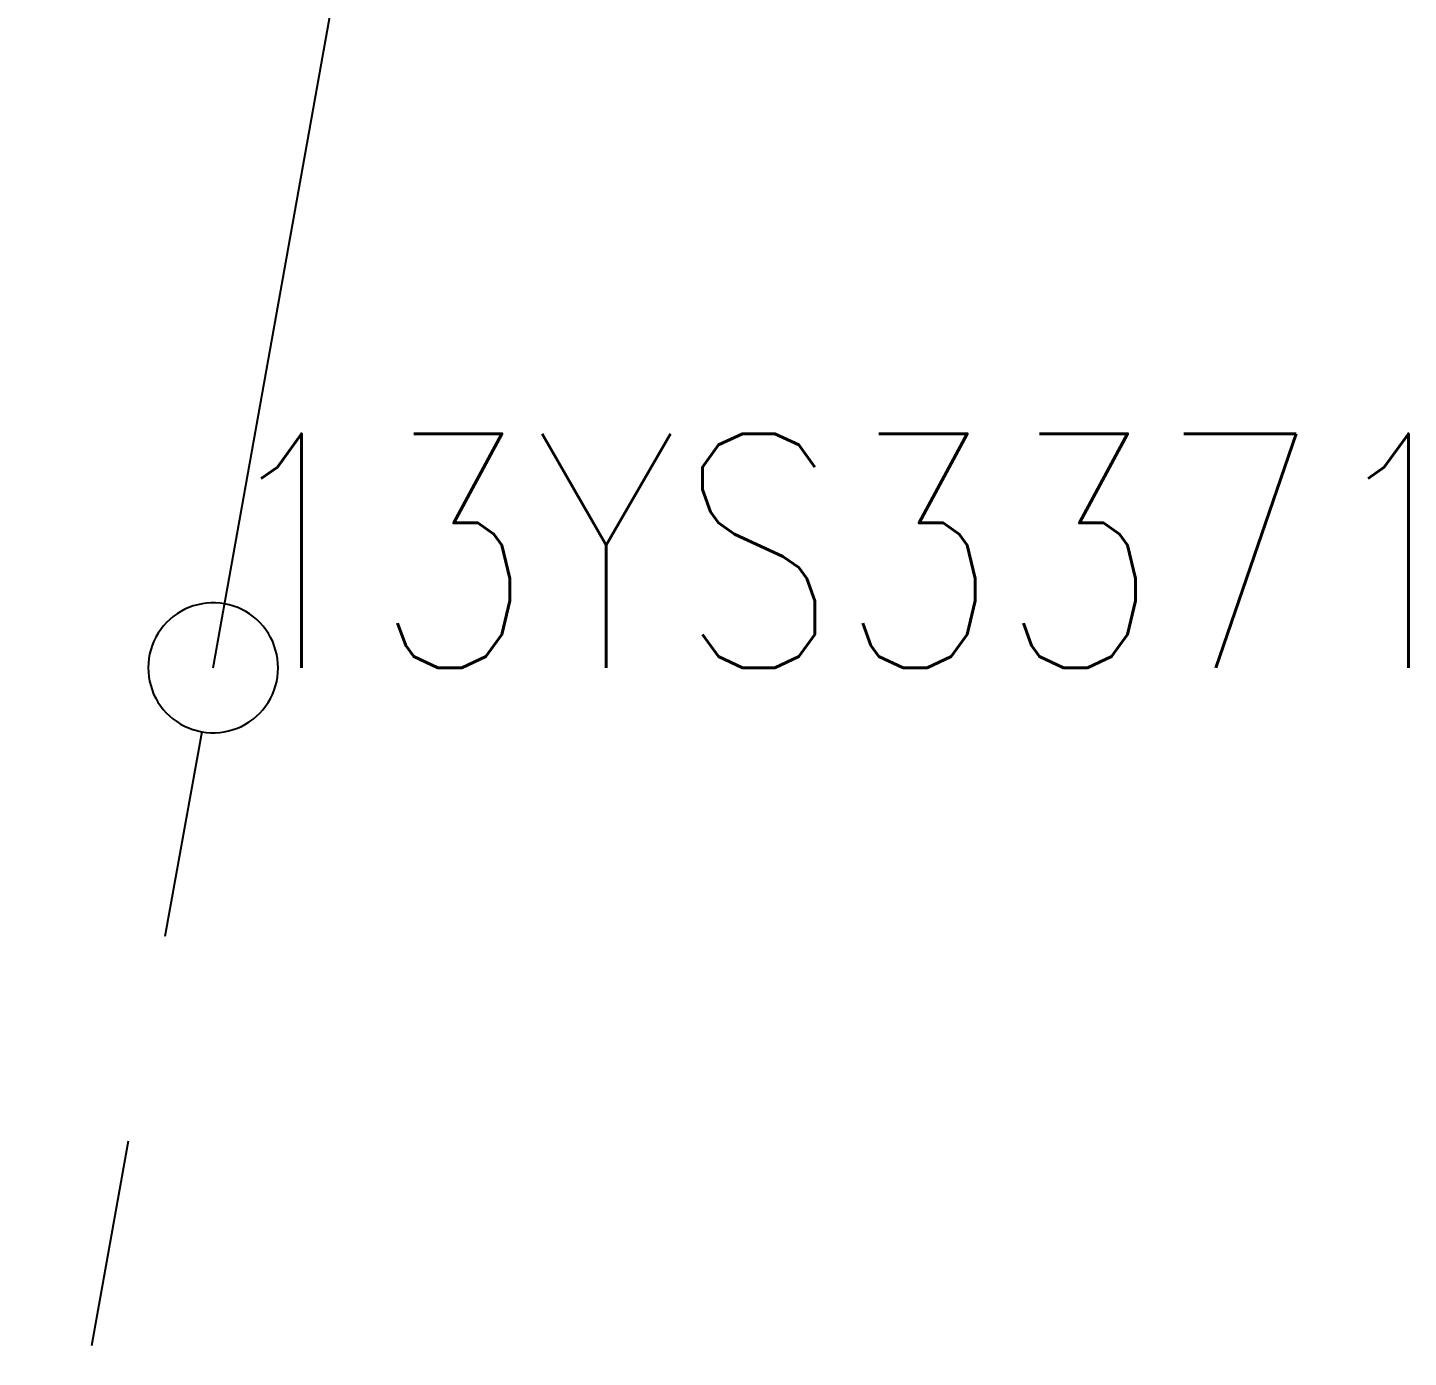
# Model space of a CAD drawing. Extents: x 78813 to 99477, y 2421021 to 2448125.
# Drawn here: x 83729.77 to 83735.08, y 2435442.72 to 2435447.83 of the extents above; entities that cross this region are included whole.
import ezdxf

# ---------------------------------------------------------------- set-up
doc = ezdxf.new("R2010")
doc.units = 0
doc.set_wipeout_variables(frame=1)
doc.layers.get('0').update_dxf_attribs({"linetype": 'CONTINUOUS'})
doc.layers.add('DX_YS', color=42, linetype='CONTINUOUS')
doc.layers.add('YSLINE', color=7, linetype='CONTINUOUS', true_color=0xcc9900)
doc.styles.get("Standard").update_dxf_attribs({"font": 'txt.shx', "bigfont": 'hztxt.shx'})

# ---------------------------------------------------------------- blocks, each defined once
blk = doc.blocks.new('PS非普查')
blk.add_lwpolyline([(3.7, 0), (5.3, 0)])
blk.add_wipeout([(0.5, 0), (0.499, 0.035), (0.495, 0.07), (0.489, 0.104), (0.481, 0.138), (0.47, 0.171), (0.457, 0.203), (0.441, 0.235), (0.424, 0.265), (0.405, 0.294), (0.383, 0.321), (0.36, 0.347), (0.335, 0.372), (0.308, 0.394), (0.28, 0.415), (0.25, 0.433), (0.219, 0.449), (0.187, 0.464), (0.155, 0.476), (0.121, 0.485), (0.087, 0.492), (0.052, 0.497), (0.017, 0.5), (-0.017, 0.5), (-0.052, 0.497), (-0.087, 0.492), (-0.121, 0.485), (-0.155, 0.476), (-0.187, 0.464), (-0.219, 0.449), (-0.25, 0.433), (-0.28, 0.415), (-0.308, 0.394), (-0.335, 0.372), (-0.36, 0.347), (-0.383, 0.321), (-0.405, 0.294), (-0.424, 0.265), (-0.441, 0.235), (-0.457, 0.203), (-0.47, 0.171), (-0.481, 0.138), (-0.489, 0.104), (-0.495, 0.07), (-0.499, 0.035), (-0.5, 0), (-0.499, -0.035), (-0.495, -0.07), (-0.489, -0.104), (-0.481, -0.138), (-0.47, -0.171), (-0.457, -0.203), (-0.441, -0.235), (-0.424, -0.265), (-0.405, -0.294), (-0.383, -0.321), (-0.36, -0.347), (-0.335, -0.372), (-0.308, -0.394), (-0.28, -0.415), (-0.25, -0.433), (-0.219, -0.449), (-0.187, -0.464), (-0.155, -0.476), (-0.121, -0.485), (-0.087, -0.492), (-0.052, -0.497), (-0.017, -0.5), (0.017, -0.5), (0.052, -0.497), (0.087, -0.492), (0.121, -0.485), (0.155, -0.476), (0.187, -0.464), (0.219, -0.449), (0.25, -0.433), (0.28, -0.415), (0.308, -0.394), (0.335, -0.372), (0.36, -0.347), (0.383, -0.321), (0.405, -0.294), (0.424, -0.265), (0.441, -0.235), (0.457, -0.203), (0.47, -0.171), (0.481, -0.138), (0.489, -0.104), (0.495, -0.07)])
blk.add_line((0.5, 0), (2.1, 0))
blk.add_lwpolyline([(0.5, 0), (0.499, 0.035), (0.495, 0.07), (0.489, 0.104), (0.481, 0.138), (0.47, 0.171), (0.457, 0.203), (0.441, 0.235), (0.424, 0.265), (0.405, 0.294), (0.383, 0.321), (0.36, 0.347), (0.335, 0.372), (0.308, 0.394), (0.28, 0.415), (0.25, 0.433), (0.219, 0.449), (0.187, 0.464), (0.155, 0.476), (0.121, 0.485), (0.087, 0.492), (0.052, 0.497), (0.017, 0.5), (-0.017, 0.5), (-0.052, 0.497), (-0.087, 0.492), (-0.121, 0.485), (-0.155, 0.476), (-0.187, 0.464), (-0.219, 0.449), (-0.25, 0.433), (-0.28, 0.415), (-0.308, 0.394), (-0.335, 0.372), (-0.36, 0.347), (-0.383, 0.321), (-0.405, 0.294), (-0.424, 0.265), (-0.441, 0.235), (-0.457, 0.203), (-0.47, 0.171), (-0.481, 0.138), (-0.489, 0.104), (-0.495, 0.07), (-0.499, 0.035), (-0.5, 0), (-0.499, -0.035), (-0.495, -0.07), (-0.489, -0.104), (-0.481, -0.138), (-0.47, -0.171), (-0.457, -0.203), (-0.441, -0.235), (-0.424, -0.265), (-0.405, -0.294), (-0.383, -0.321), (-0.36, -0.347), (-0.335, -0.372), (-0.308, -0.394), (-0.28, -0.415), (-0.25, -0.433), (-0.219, -0.449), (-0.187, -0.464), (-0.155, -0.476), (-0.121, -0.485), (-0.087, -0.492), (-0.052, -0.497), (-0.017, -0.5), (0.017, -0.5), (0.052, -0.497), (0.087, -0.492), (0.121, -0.485), (0.155, -0.476), (0.187, -0.464), (0.219, -0.449), (0.25, -0.433), (0.28, -0.415), (0.308, -0.394), (0.335, -0.372), (0.36, -0.347), (0.383, -0.321), (0.405, -0.294), (0.424, -0.265), (0.441, -0.235), (0.457, -0.203), (0.47, -0.171), (0.481, -0.138), (0.489, -0.104), (0.495, -0.07), (0.5, 0)], close=True)

msp = doc.modelspace()

# ---------------------------------------------------------------- block references
at = {"layer": 'DX_YS', "xscale": 0.49999999977945, "yscale": 0.5, "zscale": 0.5, "rotation": 259.8315680589357}
msp.add_blockref('PS非普查', (83730.48, 2435445.372, 1.701), dxfattribs=at)

# ---------------------------------------------------------------- next in the draw order: linework, layer by layer
at = {"layer": 'YSLINE'}
msp.add_line((83730.48, 2435445.372, 1.701), (83733.365, 2435461.457, 1.61), dxfattribs=at)

# ---------------------------------------------------------------- next in the draw order: texts
at = {"layer": 'DX_YS', "width": 0.8}
msp.add_text('13YS3371', height=0.9, dxfattribs=at).set_placement((83730.48, 2435445.372, 1.701))

doc.saveas('drawing.dxf')
